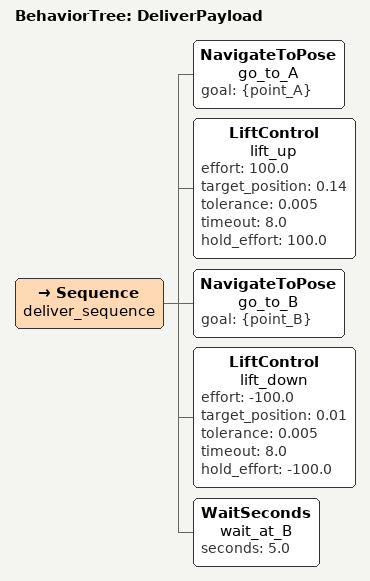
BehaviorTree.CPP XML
<?xml version="1.0"?>
<root main_tree_to_execute="DeliverPayload">

  <BehaviorTree ID="DeliverPayload">
    <Sequence name="deliver_sequence">

      <!-- 1. A noktasına git -->
      <NavigateToPose name="go_to_A" goal="{point_A}"/>

      <!-- 2. Lift kaldır — 0.14m'ye ulaşana kadar bekle (max 8s), sonra 100N tut -->
      <!-- lift_joint max=0.15m; 0.14m hedefe ulaşınca "tam kalktı" sayılır -->
      <LiftControl name="lift_up"
                   effort="100.0"
                   target_position="0.14"
                   tolerance="0.005"
                   timeout="8.0"
                   hold_effort="100.0"/>

      <!-- 3. B noktasına git — bu süre boyunca timer 100N yayınlar, lift yukarda kalır -->
      <NavigateToPose name="go_to_B" goal="{point_B}"/>

      <!-- 4. Lift indir — 0.01m'ye ulaşana kadar bekle, sonra -100N tut -->
      <LiftControl name="lift_down"
                   effort="-100.0"
                   target_position="0.01"
                   tolerance="0.005"
                   timeout="8.0"
                   hold_effort="-100.0"/>

      <!-- 5. B noktasında 5 saniye bekle -->
      <WaitSeconds name="wait_at_B" seconds="5.0"/>

    </Sequence>
  </BehaviorTree>

</root>
